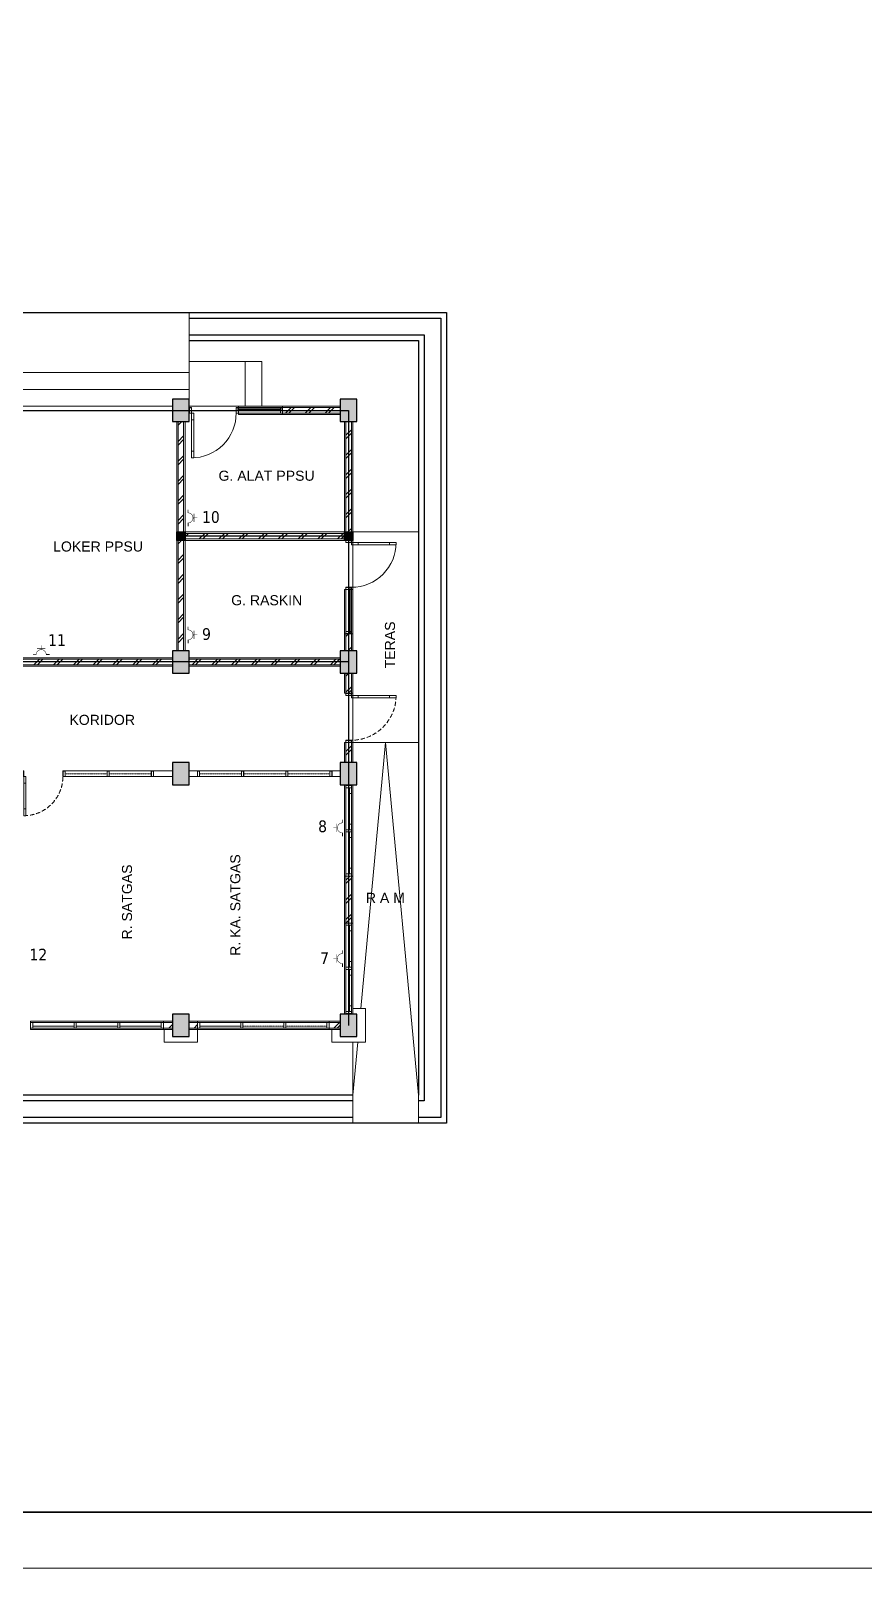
# Model space of a CAD drawing. Header units: millimetres. Extents: x -17012 to 17775, y -5570 to 5430.
# Drawn here: x 6240 to 9222, y -5570 to -70 of the extents above; entities that cross this region are included whole.
import ezdxf
from ezdxf.enums import TextEntityAlignment as Align

# ---------------------------------------------------------------- set-up
doc = ezdxf.new("R2010")
doc.units = ezdxf.units.MM
doc.linetypes.add('HIDDEN', pattern=[0.375, 0.25, -0.125])
for name, color, linetype, lineweight in [('ars', 11, 'Continuous', 5), ('dinding', 5, 'Continuous', 15), ('GRS KOP', 1, 'Continuous', 35), ('KOLOM', 1, 'Continuous', 30), ('kop', 7, 'Continuous', 20), ('kus', 63, 'Continuous', 15), ('KUSEN', 30, 'Continuous', 15), ('LAMPU-LISTRIK', 22, 'Continuous', 0), ('lan', 7, 'Continuous', 15), ('not', 7, 'Continuous', 20), ('Notasi', 2, 'Continuous', 20), ('PARTISI', 190, 'Continuous', 9), ('sol kol', 8, 'Continuous', 0)]:
    doc.layers.add(name, color=color, linetype=linetype, lineweight=lineweight)
doc.layers.add('as', color=1, linetype='Continuous', plot=False)
doc.layers.add('D1', color=1, linetype='Continuous')
doc.styles.add('BARU', font='complex.shx')
doc.styles.get("Standard").update_dxf_attribs({"font": 'arial.ttf'})
doc.styles.add('tahoma', font='tahoma.ttf')
pattern_1 = [(45, (4876.857, -4278.213), (-35.35534, 35.35534), []), (45, (4889.357, -4278.213), (-35.35534, 35.35534), [])]
pattern_2 = [(45, (4676.857, -4278.213), (-35.35534, 35.35534), []), (45, (4689.357, -4278.213), (-35.35534, 35.35534), [])]

# ---------------------------------------------------------------- blocks, each defined once
blk = doc.blocks.new('KP')
at = {"layer": 'KOLOM'}
blk.add_lwpolyline([(0.075, -0.075), (-0.075, -0.075), (-0.075, 0.075), (0.075, 0.075), (0.075, -0.075)], dxfattribs=at)
blk = doc.blocks.new('K1')
at = {"layer": 'KOLOM'}
blk.add_lwpolyline([(0.2, 0.15), (-0.2, 0.15), (-0.2, -0.15), (0.2, -0.15), (0.2, 0.15)], dxfattribs=at)
blk = doc.blocks.new('P 80')
at = {"linetype": 'HIDDEN', "ltscale": 0.3}
blk.add_lwpolyline([(-0.84, 0.1, -0.414214), (-0.04, 0.9, -1.303225)], format="xyb", dxfattribs=at)
for points in [[(-0.04, 0.9), (-0.08, 0.9), (-0.08, 0.78), (-0.04, 0.78)], [(-0.04, 0.78), (-0.08, 0.78), (-0.08, 0.22), (-0.04, 0.22)], [(-0.835, 0.06), (-0.84, 0.06), (-0.84, 0.061), (-0.84, 0.1), (-0.88, 0.1), (-0.88, 0), (-0.84, 0), (-0.84, 0.056), (-0.835, 0.058)], [(-0.842, 0.002), (-0.878, 0.002), (-0.878, 0.098), (-0.842, 0.098)], [(-0.04, 0.1), (-0.08, 0.1), (-0.08, 0.22), (-0.04, 0.22)], [(-0.045, 0.06), (-0.04, 0.06), (-0.04, 0.061), (-0.04, 0.1), (0, 0.1), (0, 0), (-0.04, 0), (-0.04, 0.056), (-0.045, 0.058)], [(-0.038, 0.002), (-0.002, 0.002), (-0.002, 0.098), (-0.038, 0.098)]]:
    blk.add_lwpolyline(points, close=True)
blk = doc.blocks.new('P 70')
at = {"linetype": 'HIDDEN', "ltscale": 0.3}
blk.add_lwpolyline([(-0.74, 0.1, -0.414214), (-0.04, 0.8, -1.303225)], format="xyb", dxfattribs=at)
for points in [[(-0.04, 0.8), (-0.08, 0.8), (-0.08, 0.68), (-0.04, 0.68)], [(-0.04, 0.68), (-0.08, 0.68), (-0.08, 0.22), (-0.04, 0.22)], [(-0.735, 0.06), (-0.74, 0.06), (-0.74, 0.061), (-0.74, 0.1), (-0.78, 0.1), (-0.78, 0), (-0.74, 0), (-0.74, 0.056), (-0.735, 0.058)], [(-0.742, 0.002), (-0.778, 0.002), (-0.778, 0.098), (-0.742, 0.098)], [(-0.04, 0.1), (-0.08, 0.1), (-0.08, 0.22), (-0.04, 0.22)], [(-0.045, 0.06), (-0.04, 0.06), (-0.04, 0.061), (-0.04, 0.1), (0, 0.1), (0, 0), (-0.04, 0), (-0.04, 0.056), (-0.045, 0.058)], [(-0.038, 0.002), (-0.002, 0.002), (-0.002, 0.098), (-0.038, 0.098)]]:
    blk.add_lwpolyline(points, close=True)
blk = doc.blocks.new('NOTASI RUANG')
at = {"layer": 'not'}
for height, p in [(0.26, (-0.011, 0.3)), (0.175, (-0.009, -0.017))]:
    blk.add_attdef('RUANG', text='', height=height, dxfattribs=at).set_placement(p, align=Align.MIDDLE_CENTER)
blk = doc.blocks.new('H')
at = {"layer": 'LAMPU-LISTRIK', "ltscale": 2}
blk.add_line((2116771, -303777), (2116700, -303777), dxfattribs=at)
at = {"layer": 'LAMPU-LISTRIK', "ltscale": 2, "const_width": 10}
for points in [[(2116700, -303777), (2116771, -303777)], [(2116970, -303647), (2116790, -303647)], [(2116880, -303647), (2116880, -303577)], [(2117060, -303777), (2116989, -303777)]]:
    blk.add_lwpolyline(points, dxfattribs=at)
blk.add_lwpolyline([(2116989, -303777, 1), (2116771, -303777)], format="xyb", dxfattribs=at)
blk = doc.blocks.new('kop')
at = {"layer": 'GRS KOP'}
blk.add_lwpolyline([(1, 54), (83, 54), (83, 1), (1, 1)], close=True, dxfattribs=at)
at = {"layer": 'kop', "color": 7}
blk.add_line((0, 0), (84, 0), dxfattribs=at)
at = {"layer": 'kop', "style": 'BARU', "flags": 4}
for p, height in [((73.8, 5.4), 0.35), ((80.303, 5.382), 0.25), ((73.8, 4.9), 0.35), ((80.303, 4.882), 0.25), ((73.8, 4.4), 0.35), ((80.303, 4.382), 0.25)]:
    blk.add_attdef('-', p, '', height=height, dxfattribs=at)
at = {"layer": 'kop', "flags": 4}
for tag, p in [('AR-00', (78.057, 2.648)), ('00', (81.238, 2.647))]:
    blk.add_attdef(tag, text='', height=0.35, dxfattribs=at).set_placement(p, align=Align.MIDDLE)

msp = doc.modelspace()

# ---------------------------------------------------------------- hatches: boundary and pattern name
at = {"layer": 'ars'}
h = msp.add_hatch(dxfattribs=at)
h.set_pattern_fill('TEMBOK', color=256, scale=50)
h.set_pattern_definition(pattern_1)
h.paths.add_polyline_path([(7346.9, -1438.2), (7140.9, -1438.2), (7140.9, -1418.2), (7346.9, -1418.2)])
h = msp.add_hatch(dxfattribs=at)
h.set_pattern_fill('TEMBOK', color=256, scale=50)
h.set_pattern_definition(pattern_1)
h.paths.add_polyline_path([(6786.9, -2288.2), (6786.9, -1468.2), (6766.9, -1468.2), (6766.9, -2288.2)])
h = msp.add_hatch(dxfattribs=at)
h.set_pattern_fill('TEMBOK', color=256, scale=50)
h.set_pattern_definition(pattern_2)
h.paths.add_polyline_path([(7386.9, -1468.2), (7386.9, -1863.2), (7366.9, -1863.2), (7366.9, -1468.2)])
h = msp.add_hatch(dxfattribs=at)
h.set_pattern_fill('TEMBOK', color=256, scale=50)
h.set_pattern_definition(pattern_1)
h.paths.add_polyline_path([(7361.9, -1868.2), (6791.9, -1868.2), (6791.9, -1888.2), (7361.9, -1888.2)])
h = msp.add_hatch(dxfattribs=at)
h.set_pattern_fill('TEMBOK', color=256, scale=50)
h.set_pattern_definition(pattern_2)
h.paths.add_polyline_path([(7386.9, -2227.2), (7386.9, -2288.2), (7366.9, -2288.2), (7366.9, -2227.2)])
h = msp.add_hatch(dxfattribs=at)
h.set_pattern_fill('TEMBOK', color=256, scale=50)
h.set_pattern_definition(pattern_1)
h.paths.add_polyline_path([(6746.9, -2338.2), (6206.9, -2338.2), (6206.9, -2318.2), (6746.9, -2318.2)])
h = msp.add_hatch(dxfattribs=at)
h.set_pattern_fill('TEMBOK', color=256, scale=50)
h.set_pattern_definition(pattern_1)
h.paths.add_polyline_path([(7346.9, -2318.2), (6806.9, -2318.2), (6806.9, -2338.2), (7346.9, -2338.2)])
h = msp.add_hatch(dxfattribs=at)
h.set_pattern_fill('TEMBOK', color=256, scale=50)
h.set_pattern_definition(pattern_2)
h.paths.add_polyline_path([(7366.9, -2440.2), (7366.9, -2368.2), (7386.9, -2368.2), (7386.9, -2440.2)])
h = msp.add_hatch(dxfattribs=at)
h.set_pattern_fill('TEMBOK', color=256, scale=50)
h.set_pattern_definition(pattern_2)
h.paths.add_polyline_path([(7366.9, -2616.2), (7366.9, -2688.2), (7386.9, -2688.2), (7386.9, -2616.2)])
h = msp.add_hatch(dxfattribs=at)
h.set_pattern_fill('TEMBOK', color=256, scale=50)
h.set_pattern_definition([(45, (6876.857, -3952.213), (-35.3553, 35.3553), []), (45, (6889.357, -3952.213), (-35.3553, 35.3553), [])])
h.paths.add_polyline_path([(7386.9, -3094.2), (7386.9, -3262.2), (7366.9, -3262.2), (7366.9, -3094.2)])
h = msp.add_hatch(dxfattribs=at)
h.set_pattern_fill('TEMBOK', color=256, scale=50)
h.set_pattern_definition([(45, (5863.27, -3943.213), (-35.3553, 35.3553), []), (45, (5875.77, -3943.213), (-35.3553, 35.3553), [])])
h.paths.add_polyline_path([(6746.9, -3618.2), (6716.9, -3618.2), (6716.9, -3638.2), (6746.9, -3638.2)])
h = msp.add_hatch(dxfattribs=at)
h.set_pattern_fill('TEMBOK', color=256, scale=50)
h.set_pattern_definition([(45, (5953.27, -3943.213), (-35.3553, 35.3553), []), (45, (5965.77, -3943.213), (-35.3553, 35.3553), [])])
h.paths.add_polyline_path([(6836.9, -3618.2), (6806.9, -3618.2), (6806.9, -3638.2), (6836.9, -3638.2)])
h = msp.add_hatch(dxfattribs=at)
h.set_pattern_fill('TEMBOK', color=256, scale=50)
h.set_pattern_definition([(45, (6453.27, -3943.213), (-35.3553, 35.3553), []), (45, (6465.77, -3943.213), (-35.3553, 35.3553), [])])
h.paths.add_polyline_path([(7346.9, -3618.2), (7306.9, -3618.2), (7306.9, -3638.2), (7346.9, -3638.2)])
at = {"layer": 'sol kol'}
for points in [[(6746.9, -1388.2), (6746.9, -1468.2), (6806.9, -1468.2), (6806.9, -1388.2)], [(7346.9, -1388.2), (7346.9, -1468.2), (7406.9, -1468.2), (7406.9, -1388.2)], [(6761.9, -1863.2), (6791.9, -1863.2), (6791.9, -1893.2), (6761.9, -1893.2)], [(7361.9, -1863.2), (7391.9, -1863.2), (7391.9, -1893.2), (7361.9, -1893.2)], [(6746.9, -2288.2), (6746.9, -2368.2), (6806.9, -2368.2), (6806.9, -2288.2)], [(7346.9, -2288.2), (7346.9, -2368.2), (7406.9, -2368.2), (7406.9, -2288.2)], [(6746.9, -2688.2), (6746.9, -2768.2), (6806.9, -2768.2), (6806.9, -2688.2)], [(7346.9, -2688.2), (7346.9, -2768.2), (7406.9, -2768.2), (7406.9, -2688.2)], [(6746.9, -3588.2), (6746.9, -3668.2), (6806.9, -3668.2), (6806.9, -3588.2)], [(7346.9, -3588.2), (7346.9, -3668.2), (7406.9, -3668.2), (7406.9, -3588.2)]]:
    msp.add_hatch(color=256, dxfattribs=at).paths.add_polyline_path(points)

# ---------------------------------------------------------------- linework, layer by layer
for p, q in [((2426.9, -1078.2), (7726.9, -1078.2)), ((6806.9, -1098.2), (7706.9, -1098.2)), ((7706.9, -1098.2), (7706.9, -3958.2)), ((7726.9, -1078.2), (7726.9, -3978.2)), ((6806.9, -1158.2), (7646.9, -1158.2)), ((6806.9, -1178.2), (7626.9, -1178.2)), ((7626.9, -1178.2), (7626.9, -3878.2)), ((7646.9, -1158.2), (7646.9, -3898.2)), ((7391.9, -3878.2), (5626.9, -3878.2)), ((7391.9, -3898.2), (5646.9, -3898.2)), ((7646.9, -3898.2), (7626.9, -3898.2)), ((7391.9, -3958.2), (5706.9, -3958.2)), ((7706.9, -3958.2), (7626.9, -3958.2)), ((7726.9, -3978.2), (5726.9, -3978.2))]:
    msp.add_line(p, q)
at = {"layer": 'ars'}
for points in [[(7346.9, -1438.2), (7140.9, -1438.2), (7140.9, -1418.2), (7346.9, -1418.2)], [(6786.9, -2288.2), (6786.9, -1468.2), (6766.9, -1468.2), (6766.9, -2288.2)], [(7386.9, -1468.2), (7386.9, -1863.2), (7366.9, -1863.2), (7366.9, -1468.2)], [(7361.9, -1868.2), (6791.9, -1868.2), (6791.9, -1888.2), (7361.9, -1888.2)], [(7386.9, -2227.2), (7386.9, -2288.2), (7366.9, -2288.2), (7366.9, -2227.2)], [(6746.9, -2338.2), (6206.9, -2338.2), (6206.9, -2318.2), (6746.9, -2318.2)], [(7346.9, -2318.2), (6806.9, -2318.2), (6806.9, -2338.2), (7346.9, -2338.2)], [(7366.9, -2440.2), (7366.9, -2368.2), (7386.9, -2368.2), (7386.9, -2440.2)], [(7366.9, -2616.2), (7366.9, -2688.2), (7386.9, -2688.2), (7386.9, -2616.2)], [(7386.9, -3094.2), (7386.9, -3262.2), (7366.9, -3262.2), (7366.9, -3094.2)], [(6746.9, -3618.2), (6714.9, -3618.2), (6714.9, -3638.2), (6746.9, -3638.2)], [(6836.9, -3618.2), (6806.9, -3618.2), (6806.9, -3638.2), (6836.9, -3638.2)], [(7346.9, -3618.2), (7306.9, -3618.2), (7306.9, -3638.2), (7346.9, -3638.2)]]:
    msp.add_lwpolyline(points, close=True, dxfattribs=at)
at = {"layer": 'as'}
for points in [[(6176.9, -1428.2), (7376.9, -1428.2), (7376.9, -3628.2)], [(7376.9, -1878.2), (6776.9, -1878.2)], [(7376.9, -2328.2), (6176.9, -2328.2)]]:
    msp.add_lwpolyline(points, dxfattribs=at)
at = {"layer": 'dinding'}
for points in [[(7346.9, -1443.2), (7140.9, -1443.2), (7140.9, -1413.2), (7346.9, -1413.2)], [(6791.9, -2288.2), (6791.9, -1468.2), (6761.9, -1468.2), (6761.9, -2288.2)], [(7391.9, -1468.2), (7391.9, -1863.2), (7361.9, -1863.2), (7361.9, -1468.2)], [(7361.9, -1863.2), (6791.9, -1863.2), (6791.9, -1893.2), (7361.9, -1893.2)], [(7391.9, -2227.2), (7391.9, -2288.2), (7361.9, -2288.2), (7361.9, -2227.2)], [(6746.9, -2343.2), (6206.9, -2343.2), (6206.9, -2313.2), (6746.9, -2313.2)], [(7346.9, -2313.2), (6806.9, -2313.2), (6806.9, -2343.2), (7346.9, -2343.2)], [(7361.9, -2440.2), (7361.9, -2368.2), (7391.9, -2368.2), (7391.9, -2440.2)], [(7361.9, -2616.2), (7361.9, -2688.2), (7391.9, -2688.2), (7391.9, -2616.2)], [(7391.9, -3094.2), (7391.9, -3262.2), (7361.9, -3262.2), (7361.9, -3094.2)], [(6746.9, -3613.2), (6714.9, -3613.2), (6714.9, -3643.2), (6746.9, -3643.2)], [(6836.9, -3613.2), (6806.9, -3613.2), (6806.9, -3643.2), (6836.9, -3643.2)], [(7346.9, -3613.2), (7306.9, -3613.2), (7306.9, -3643.2), (7346.9, -3643.2)]]:
    msp.add_lwpolyline(points, close=True, dxfattribs=at)
at = {"layer": 'kus'}
for p, q in [((7132.9, -1418.2), (6982.9, -1418.2)), ((7132.9, -1422.6), (7132.9, -1418.2)), ((7132.9, -1418.2), (7140.9, -1418.2)), ((7133.1, -1422.6), (7132.9, -1422.6)), ((7132.9, -1438.2), (7132.9, -1424.8)), ((7132.9, -1424.8), (7133.1, -1424.8)), ((7133.1, -1423.1), (7133.1, -1422.6)), ((7133.5, -1423.1), (7133.1, -1423.1)), ((7133.1, -1424.8), (7133.1, -1424.3)), ((7133.1, -1424.3), (7133.5, -1424.3)), ((7133.3, -1418.6), (7140.5, -1418.6)), ((7133.3, -1422.2), (7133.3, -1418.6)), ((7136.3, -1422.2), (7133.3, -1422.2)), ((7133.3, -1437.8), (7133.3, -1425.2)), ((7133.3, -1425.2), (7136.3, -1425.2)), ((7133.8, -1422.6), (7133.5, -1423.1)), ((7133.5, -1424.3), (7133.8, -1424.8)), ((7135.9, -1422.6), (7133.8, -1422.6)), ((7133.8, -1424.8), (7135.9, -1424.8)), ((7135.9, -1424.8), (7135.9, -1422.6)), ((7136.3, -1425.2), (7136.3, -1422.2)), ((7140.5, -1418.6), (7140.5, -1437.8)), ((7132.9, -1438.2), (6982.9, -1438.2)), ((7140.9, -1438.2), (7132.9, -1438.2)), ((7140.5, -1437.8), (7133.3, -1437.8)), ((7366.9, -2219.2), (7366.9, -2069.2)), ((7386.9, -2219.2), (7386.9, -2069.2)), ((6512.9, -2718.2), (6362.9, -2718.2)), ((6512.9, -2738.2), (6362.9, -2738.2)), ((6670.9, -2718.2), (6520.9, -2718.2)), ((6670.9, -2738.2), (6520.9, -2738.2)), ((6843.9, -2718.2), (6993.9, -2718.2)), ((6843.9, -2738.2), (6993.9, -2738.2)), ((7001.9, -2718.2), (7151.9, -2718.2)), ((7001.9, -2738.2), (7151.9, -2738.2)), ((7159.9, -2718.2), (7309.9, -2718.2)), ((7159.9, -2738.2), (7309.9, -2738.2)), ((7366.9, -2928.2), (7366.9, -2778.2)), ((7379.9, -2928.2), (7379.9, -2778.2)), ((7379.9, -2798.2), (7386.9, -2798.2)), ((7386.9, -2928.2), (7386.9, -2778.2)), ((7379.9, -2908.2), (7386.9, -2908.2)), ((7366.9, -3086.2), (7366.9, -2936.2)), ((7379.9, -3086.2), (7379.9, -2936.2)), ((7379.9, -2956.2), (7386.9, -2956.2)), ((7386.9, -3086.2), (7386.9, -2936.2)), ((7379.9, -3066.2), (7386.9, -3066.2)), ((7366.9, -3270.2), (7366.9, -3420.2)), ((7379.9, -3270.2), (7379.9, -3420.2)), ((7379.9, -3290.2), (7386.9, -3290.2)), ((7386.9, -3270.2), (7386.9, -3420.2)), ((7379.9, -3400.2), (7386.9, -3400.2)), ((7366.9, -3428.2), (7366.9, -3578.2)), ((7379.9, -3428.2), (7379.9, -3578.2)), ((7379.9, -3448.2), (7386.9, -3448.2)), ((7386.9, -3428.2), (7386.9, -3578.2)), ((7379.9, -3558.2), (7386.9, -3558.2)), ((6990.9, -3618.2), (6844.9, -3618.2)), ((7144.9, -3618.2), (6998.9, -3618.2)), ((7298.9, -3618.2), (7152.9, -3618.2)), ((6394.9, -3631.2), (6246.9, -3631.2)), ((6550.9, -3631.2), (6402.9, -3631.2)), ((6706.9, -3631.2), (6558.9, -3631.2)), ((6990.9, -3631.2), (6844.9, -3631.2)), ((6990.9, -3638.2), (6844.9, -3638.2)), ((7144.9, -3638.2), (6998.9, -3638.2)), ((7298.9, -3638.2), (7152.9, -3638.2))]:
    msp.add_line(p, q, dxfattribs=at)
at = {"layer": 'kus', "linetype": 'HIDDEN'}
for p, q in [((6512.9, -2728.2), (6362.9, -2728.2)), ((6670.9, -2728.2), (6520.9, -2728.2)), ((6843.9, -2728.2), (6993.9, -2728.2)), ((7001.9, -2728.2), (7151.9, -2728.2)), ((7159.9, -2728.2), (7309.9, -2728.2)), ((7144.9, -3631.2), (6998.9, -3631.2)), ((7298.9, -3631.2), (7152.9, -3631.2))]:
    msp.add_line(p, q, dxfattribs=at)
at = {"layer": 'kus'}
for points in [[(6815.8, -1430.2), (6814.9, -1430.2), (6814.9, -1430.5), (6814.9, -1438.2), (6806.9, -1438.2), (6806.9, -1418.2), (6814.9, -1418.2), (6814.9, -1429.5), (6815.8, -1429.9)], [(6814.5, -1418.6), (6807.3, -1418.6), (6807.3, -1437.8), (6814.5, -1437.8)], [(6973.9, -1430.2), (6974.9, -1430.2), (6974.9, -1430.5), (6974.9, -1438.2), (6982.9, -1438.2), (6982.9, -1418.2), (6974.9, -1418.2), (6974.9, -1429.5), (6973.9, -1429.9)], [(6975.3, -1418.6), (6982.5, -1418.6), (6982.5, -1437.8), (6975.3, -1437.8)], [(7135.9, -1422.7), (7135.9, -1424.7), (6980.9, -1424.7), (6980.9, -1422.7)], [(6814.9, -1438.2), (6822.9, -1438.2), (6822.9, -1462.2), (6814.9, -1462.2)], [(6814.9, -1574.2), (6822.9, -1574.2), (6822.9, -1462.2), (6814.9, -1462.2)], [(6814.9, -1598.2), (6822.9, -1598.2), (6822.9, -1574.2), (6814.9, -1574.2)], [(7378.9, -1902.2), (7378.9, -1901.2), (7379.1, -1901.2), (7386.9, -1901.2), (7386.9, -1893.2), (7366.9, -1893.2), (7366.9, -1901.2), (7378.2, -1901.2), (7378.5, -1902.2)], [(7367.3, -1900.8), (7367.3, -1893.6), (7386.5, -1893.6), (7386.5, -1900.8)], [(7386.9, -1901.2), (7386.9, -1909.2), (7410.9, -1909.2), (7410.9, -1901.2)], [(7522.9, -1901.2), (7522.9, -1909.2), (7410.9, -1909.2), (7410.9, -1901.2)], [(7546.9, -1901.2), (7546.9, -1909.2), (7522.9, -1909.2), (7522.9, -1901.2)], [(7378.9, -2060.2), (7378.9, -2061.2), (7379.1, -2061.2), (7386.9, -2061.2), (7386.9, -2069.2), (7366.9, -2069.2), (7366.9, -2061.2), (7378.2, -2061.2), (7378.5, -2060.2)], [(7367.3, -2061.6), (7367.3, -2068.8), (7386.5, -2068.8), (7386.5, -2061.6)], [(7382.4, -2222.2), (7380.4, -2222.2), (7380.4, -2067.2), (7382.4, -2067.2)], [(6512.9, -2738.2), (6520.9, -2738.2), (6520.9, -2718.2), (6512.9, -2718.2)], [(6513.3, -2737.8), (6520.5, -2737.8), (6520.5, -2718.6), (6513.3, -2718.6)], [(6670.9, -2738.2), (6678.9, -2738.2), (6678.9, -2718.2), (6670.9, -2718.2)], [(6671.3, -2737.8), (6678.5, -2737.8), (6678.5, -2718.6), (6671.3, -2718.6)], [(6843.9, -2738.2), (6835.9, -2738.2), (6835.9, -2718.2), (6843.9, -2718.2)], [(6843.5, -2737.8), (6836.3, -2737.8), (6836.3, -2718.6), (6843.5, -2718.6)], [(7001.9, -2738.2), (6993.9, -2738.2), (6993.9, -2718.2), (7001.9, -2718.2)], [(7001.5, -2737.8), (6994.3, -2737.8), (6994.3, -2718.6), (7001.5, -2718.6)], [(7159.9, -2738.2), (7151.9, -2738.2), (7151.9, -2718.2), (7159.9, -2718.2)], [(7159.5, -2737.8), (7152.3, -2737.8), (7152.3, -2718.6), (7159.5, -2718.6)], [(7317.9, -2738.2), (7309.9, -2738.2), (7309.9, -2718.2), (7317.9, -2718.2)], [(7317.5, -2737.8), (7310.3, -2737.8), (7310.3, -2718.6), (7317.5, -2718.6)], [(7386.9, -2778.2), (7386.9, -2770.2), (7366.9, -2770.2), (7366.9, -2778.2)], [(7386.9, -2936.2), (7386.9, -2928.2), (7366.9, -2928.2), (7366.9, -2936.2)], [(7386.9, -3094.2), (7386.9, -3086.2), (7366.9, -3086.2), (7366.9, -3094.2)], [(7386.9, -3262.2), (7386.9, -3270.2), (7366.9, -3270.2), (7366.9, -3262.2)], [(7386.9, -3420.2), (7386.9, -3428.2), (7366.9, -3428.2), (7366.9, -3420.2)], [(6246.9, -3638.2), (6238.9, -3638.2), (6238.9, -3618.2), (6246.9, -3618.2)], [(6246.9, -3618.2), (6706.9, -3618.2), (6706.9, -3638.2), (6246.9, -3638.2)], [(6402.9, -3638.2), (6394.9, -3638.2), (6394.9, -3618.2), (6402.9, -3618.2)], [(6558.9, -3638.2), (6550.9, -3638.2), (6550.9, -3618.2), (6558.9, -3618.2)], [(6714.9, -3638.2), (6706.9, -3638.2), (6706.9, -3618.2), (6714.9, -3618.2)], [(6844.9, -3638.2), (6836.9, -3638.2), (6836.9, -3618.2), (6844.9, -3618.2)], [(6998.9, -3638.2), (6990.9, -3638.2), (6990.9, -3618.2), (6998.9, -3618.2)], [(7152.9, -3638.2), (7144.9, -3638.2), (7144.9, -3618.2), (7152.9, -3618.2)], [(7306.9, -3638.2), (7298.9, -3638.2), (7298.9, -3618.2), (7306.9, -3618.2)], [(7386.9, -3578.2), (7386.9, -3586.2), (7366.9, -3586.2), (7366.9, -3578.2)]]:
    msp.add_lwpolyline(points, close=True, dxfattribs=at)
for points in [[(6974.9, -1438.2, -0.414214), (6814.9, -1598.2, -1.303225)], [(7386.9, -2061.2, 0.414214), (7546.9, -1901.2, 1.303225)]]:
    msp.add_lwpolyline(points, format="xyb", dxfattribs=at)
at = {"layer": 'KUSEN'}
for p, q in [((7140.9, -1418.2), (7140.9, -1429.5)), ((7140.9, -1429.5), (7140.9, -1429.9)), ((7140.9, -1429.9), (7140.9, -1430.2)), ((7140.9, -1430.2), (7140.9, -1438.2)), ((7366.9, -2227.2), (7366.9, -2219.2)), ((7366.9, -2219.2), (7380.3, -2219.2)), ((7374.9, -2227.2), (7366.9, -2227.2)), ((7367.3, -2226.8), (7367.3, -2219.6)), ((7367.3, -2219.6), (7379.9, -2219.6)), ((7386.5, -2226.8), (7367.3, -2226.8)), ((7375.2, -2227.2), (7374.9, -2227.2)), ((7375.6, -2227.2), (7375.2, -2227.2)), ((7386.9, -2227.2), (7375.6, -2227.2)), ((7379.9, -2219.6), (7379.9, -2222.6)), ((7379.9, -2222.6), (7382.9, -2222.6)), ((7380.3, -2219.2), (7380.3, -2219.5)), ((7380.3, -2219.5), (7380.8, -2219.5)), ((7380.8, -2219.9), (7380.3, -2220.2)), ((7380.3, -2220.2), (7380.3, -2222.2)), ((7380.3, -2222.2), (7382.5, -2222.2)), ((7380.8, -2219.5), (7380.8, -2219.9)), ((7382, -2219.9), (7382, -2219.5)), ((7382, -2219.5), (7382.5, -2219.5)), ((7382.5, -2220.2), (7382, -2219.9)), ((7382.5, -2219.5), (7382.5, -2219.2)), ((7382.5, -2219.2), (7386.9, -2219.2)), ((7382.5, -2222.2), (7382.5, -2220.2)), ((7382.9, -2222.6), (7382.9, -2219.6)), ((7382.9, -2219.6), (7386.5, -2219.6)), ((7386.5, -2219.6), (7386.5, -2226.8)), ((7386.9, -2219.2), (7386.9, -2227.2))]:
    msp.add_line(p, q, dxfattribs=at)
at = {"layer": 'lan'}
for p, q in [((6806.9, -1233.2), (6806.9, -1078.2)), ((6806.9, -1388.2), (6806.9, -1233.2)), ((7066.9, -1253.2), (6806.9, -1253.2)), ((7006.9, -1413.2), (7006.9, -1253.2)), ((7066.9, -1413.2), (7066.9, -1253.2)), ((6206.9, -1293.2), (6806.9, -1293.2)), ((6206.9, -1353.2), (6806.9, -1353.2)), ((6206.9, -1413.2), (6746.9, -1413.2)), ((6982.9, -1413.2), (6806.9, -1413.2)), ((7391.9, -1863.2), (7626.9, -1863.2)), ((7391.9, -2069.2), (7391.9, -1893.2)), ((7391.9, -2616.2), (7391.9, -2440.2)), ((7391.9, -2616.2), (7626.9, -2616.2)), ((7420.7, -3568.2), (7509.4, -2616.2)), ((7626.9, -3878.2), (7509.4, -2616.2)), ((7436.9, -3568.2), (7391.9, -3568.2)), ((7436.9, -3568.2), (7436.9, -3688.2)), ((6716.9, -3643.2), (6716.9, -3688.2)), ((6836.9, -3643.2), (6836.9, -3688.2)), ((7316.9, -3643.2), (7316.9, -3688.2)), ((6836.9, -3688.2), (6716.9, -3688.2)), ((7436.9, -3688.2), (7316.9, -3688.2)), ((7391.9, -3878.2), (7409.5, -3688.2)), ((7391.9, -3688.2), (7391.9, -3978.2)), ((7626.9, -3878.2), (7626.9, -3978.2))]:
    msp.add_line(p, q, dxfattribs=at)
for points in [[(7140.9, -1413.2), (6982.9, -1413.2), (6982.9, -1443.2), (7140.9, -1443.2)], [(7391.9, -2227.2), (7391.9, -2069.2), (7361.9, -2069.2), (7361.9, -2227.2)], [(7391.9, -2768.2), (7391.9, -3094.2), (7361.9, -3094.2), (7361.9, -2768.2)], [(7391.9, -3262.2), (7391.9, -3588.2), (7361.9, -3588.2), (7361.9, -3262.2)], [(6238.9, -3613.2), (6714.9, -3613.2), (6714.9, -3643.2), (6238.9, -3643.2)], [(6836.9, -3613.2), (7306.9, -3613.2), (7306.9, -3643.2), (6836.9, -3643.2)]]:
    msp.add_lwpolyline(points, close=True, dxfattribs=at)
at = {"layer": 'PARTISI'}
for points in [[(6678.9, -2718.2), (6746.9, -2718.2), (6746.9, -2738.2), (6678.9, -2738.2)], [(6806.9, -2718.2), (6835.9, -2718.2), (6835.9, -2738.2), (6806.9, -2738.2)], [(7317.9, -2718.2), (7346.9, -2718.2), (7346.9, -2738.2), (7317.9, -2738.2)]]:
    msp.add_lwpolyline(points, close=True, dxfattribs=at)

# ---------------------------------------------------------------- block references
ref = msp.add_blockref('NOTASI RUANG', (7085.2, -1707.5), dxfattribs=dict(xscale=151.7750944366926, yscale=151.7750944366926, zscale=151.775094436689))
ref.add_attrib('RUANG', 'G. ALAT PPSU', dxfattribs={"layer": 'not', "height": 36}).set_placement((7083.5, -1662), align=Align.MIDDLE_CENTER)
ref = msp.add_blockref('NOTASI RUANG', (6482.4, -1960.7), dxfattribs=dict(xscale=151.7750944366926, yscale=151.7750944366926, zscale=151.775094436689))
ref.add_attrib('RUANG', 'LOKER PPSU', dxfattribs={"layer": 'not', "height": 36}).set_placement((6480.7, -1915.2), align=Align.MIDDLE_CENTER)
ref = msp.add_blockref('NOTASI RUANG', (7085.8, -2152.8), dxfattribs=dict(xscale=151.7750944366926, yscale=151.7750944366926, zscale=151.775094436689))
ref.add_attrib('RUANG', 'G. RASKIN', dxfattribs={"layer": 'not', "height": 36}).set_placement((7084.1, -2107.3), align=Align.MIDDLE_CENTER)
ref = msp.add_blockref('NOTASI RUANG', (7570.4, -2265.6), dxfattribs=dict(xscale=151.7750944366926, yscale=151.7750944366926, zscale=151.775094436689, rotation=90))
ref.add_attrib('RUANG', 'TERAS', dxfattribs={"layer": 'not', "height": 36, "rotation": 90}).set_placement((7524.9, -2267.3), align=Align.MIDDLE_CENTER)
ref = msp.add_blockref('NOTASI RUANG', (6497.2, -2580.9), dxfattribs=dict(xscale=151.7750944366926, yscale=151.7750944366926, zscale=151.775094436689))
ref.add_attrib('RUANG', 'KORIDOR', dxfattribs={"layer": 'not', "height": 36}).set_placement((6495.5, -2535.3), align=Align.MIDDLE_CENTER)
ref = msp.add_blockref('NOTASI RUANG', (7017.2, -3196.2), dxfattribs=dict(xscale=151.7750944366926, yscale=151.7750944366926, zscale=151.775094436689, rotation=90))
ref.add_attrib('RUANG', 'R. KA. SATGAS', dxfattribs={"layer": 'not', "height": 36, "rotation": 90}).set_placement((6971.7, -3197.9), align=Align.MIDDLE_CENTER)
ref = msp.add_blockref('NOTASI RUANG', (6629.7, -3185.2), dxfattribs=dict(xscale=151.7750944366926, yscale=151.7750944366926, zscale=151.775094436689, rotation=90))
ref.add_attrib('RUANG', 'R. SATGAS', dxfattribs={"layer": 'not', "height": 36, "rotation": 90}).set_placement((6584.2, -3186.9), align=Align.MIDDLE_CENTER)
ref = msp.add_blockref('NOTASI RUANG', (7509.3, -3194.7), dxfattribs=dict(xscale=75.8875472183463, yscale=75.8875472183463, zscale=75.88754721834448))
ref.add_attrib('RUANG', 'R A M', dxfattribs={"layer": 'not', "height": 36}).set_placement((7508.5, -3172), align=Align.MIDDLE_CENTER)
at = {"layer": 'D1', "yscale": 0.1637999999111344, "zscale": 0.1638}
for p, xscale, rotation in [((56561.3, -348557.8), -0.1637999999111344, 270), ((56561.3, -348976.3), -0.1637999999111344, 270), ((-42404.1, -349666.8), 0.1637999999111344, 90), ((-42404.1, -350134.3), 0.1637999999111344, 90)]:
    msp.add_blockref('H', p, dxfattribs=dict(at, xscale=xscale, rotation=rotation))
at = {"layer": 'D1', "xscale": -0.1637999999102249, "yscale": 0.1637999999111344, "zscale": 0.1638}
msp.add_blockref('H', (353022.2, 47456.7), dxfattribs=at)
at = {"layer": 'KOLOM', "xscale": 200, "yscale": 200, "zscale": 200}
for name, p, rotation in [('K1', (6776.9, -1428.2), 90), ('K1', (7376.9, -1428.2), 90), ('KP', (6776.9, -1878.2), 180), ('KP', (7376.9, -1878.2), 180), ('K1', (6776.9, -2328.2), 90), ('K1', (7376.9, -2328.2), 90), ('K1', (6776.9, -2728.2), 90), ('K1', (7376.9, -2728.2), 90), ('K1', (6776.9, -3628.2), 90), ('K1', (7376.9, -3628.2), 90)]:
    msp.add_blockref(name, p, dxfattribs=dict(at, rotation=rotation))
at = {"layer": 'kop', "xscale": 200, "yscale": 200, "zscale": 200}
msp.add_blockref('kop', (975.2, -5570.2), dxfattribs=at)
at = {"layer": 'kus', "yscale": 200, "zscale": 200}
for name, p, xscale, rotation in [('P 80', (7366.9, -2440.2), -200, 270.0000000130234), ('P 70', (6206.9, -2718.2), 200, 180)]:
    msp.add_blockref(name, p, dxfattribs=dict(at, xscale=xscale, rotation=rotation))

# ---------------------------------------------------------------- texts
at = {"layer": 'Notasi', "color": 3, "style": 'tahoma'}
for s, p in [('10', (6852.8, -1830.8)), ('11', (6302.2, -2271.1)), ('9', (6852.8, -2249.4)), ('8', (7268, -2937.1)), ('12', (6235.5, -3396.1)), ('7', (7275.3, -3409))]:
    msp.add_text(s, height=42.1, dxfattribs=at).set_placement(p)

doc.saveas('drawing.dxf')
